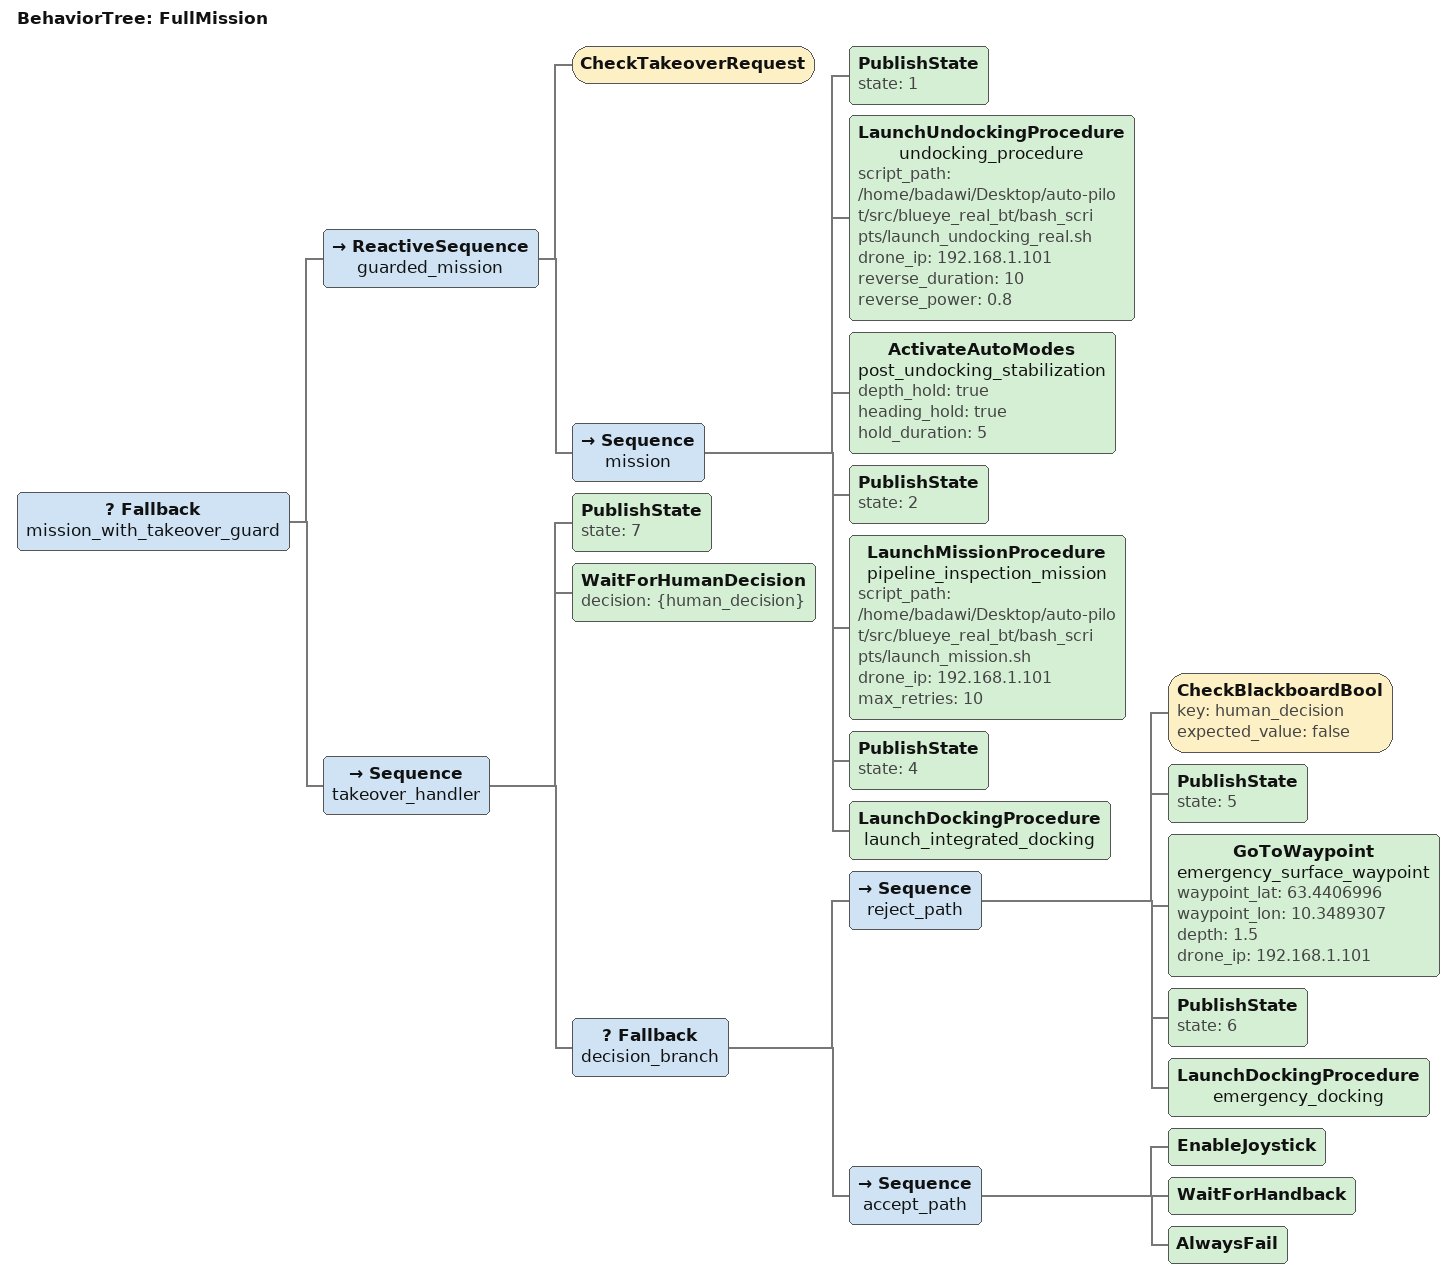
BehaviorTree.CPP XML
<?xml version="1.0" encoding="UTF-8"?>

<root BTCPP_format="4"
      main_tree_to_execute="FullMission">
  <BehaviorTree ID="FullMission">

    <Fallback name="mission_with_takeover_guard">

      <!-- ── NORMAL MISSION (interrupted if urgency >= threshold) ─────────── -->
      <ReactiveSequence name="guarded_mission">
        <CheckTakeoverRequest/>

        <Sequence name="mission">

          <!-- Phase 1: Undocking (skipped on resume — already_done_=true) -->
          <PublishState state="1"/>
          <LaunchUndockingProcedure name="undocking_procedure"
                                    script_path="/home/badawi/Desktop/auto-pilot/src/blueye_real_bt/bash_scripts/launch_undocking_real.sh"
                                    drone_ip="192.168.1.101"
                                    reverse_duration="10"
                                    reverse_power="0.8"/>

          <!-- Stabilise before starting inspection -->
          <ActivateAutoModes name="post_undocking_stabilization"
                             depth_hold="true"
                             heading_hold="true"
                             hold_duration="5"/>

          <!-- Phase 2: Transit / Inspection -->
          <PublishState state="2"/>
          <LaunchMissionProcedure name="pipeline_inspection_mission"
                                  script_path="/home/badawi/Desktop/auto-pilot/src/blueye_real_bt/bash_scripts/launch_mission.sh"
                                  drone_ip="192.168.1.101"
                                  max_retries="10"/>

          <!-- Phase 4: Docking -->
          <PublishState state="4"/>
          <LaunchDockingProcedure name="launch_integrated_docking"/>

        </Sequence>
      </ReactiveSequence>

      <!-- ── TAKEOVER HANDLER (runs when CheckTakeoverRequest fails) ──────── -->
      <!-- Drone is already holding depth: LaunchMissionProcedure::onHalted()  -->
      <!-- published "pause" before this sequence started.                     -->
      <Sequence name="takeover_handler">

        <PublishState state="7"/>

        <!-- Wait for operator decision. Always returns SUCCESS.
             Writes result to blackboard key "human_decision" (true=accept). -->
        <WaitForHumanDecision decision="{human_decision}"/>

        <Fallback name="decision_branch">

          <!-- REJECT: operator aborts mission — go to surface, then dock.
               takeover_handler succeeds → outer Fallback succeeds → tree done. -->
          <Sequence name="reject_path">
            <CheckBlackboardBool key="human_decision" expected_value="false"/>
            <PublishState state="5"/>
            <GoToWaypoint name="emergency_surface_waypoint"
                          waypoint_lat="63.4406996"
                          waypoint_lon="10.3489307"
                          depth="1.5"
                          drone_ip="192.168.1.101"/>
            <PublishState state="6"/>
            <LaunchDockingProcedure name="emergency_docking"/>
          </Sequence>

          <Sequence name="accept_path">
            <EnableJoystick/>
            <WaitForHandback/>
            <AlwaysFail/>
          </Sequence>

        </Fallback>
      </Sequence>

    </Fallback>
  </BehaviorTree>

  <!-- Node model (Groot2 metadata) -->

</root>
